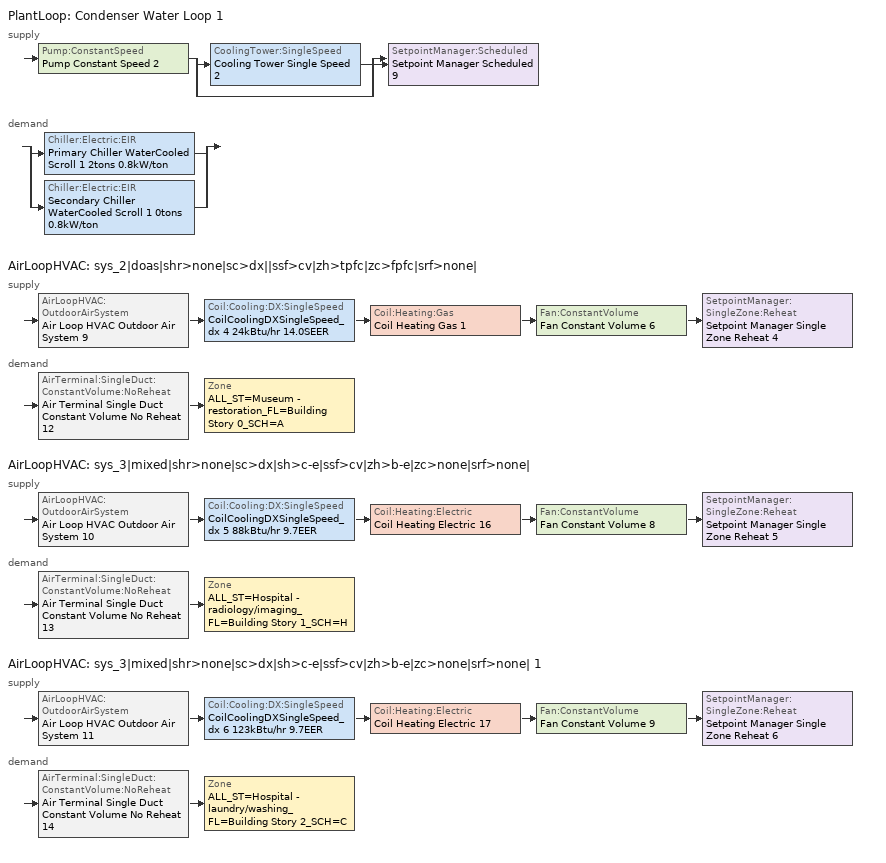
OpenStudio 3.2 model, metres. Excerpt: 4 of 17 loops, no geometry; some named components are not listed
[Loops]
PlantLoop 'Condenser Water Loop 1'
 supply: Pump:ConstantSpeed 'Pump Constant Speed 2' > split
  | CoolingTower:SingleSpeed 'Cooling Tower Single Speed 2'
  | bypass
  join > SetpointManager:Scheduled 'Setpoint Manager Scheduled 9'
 demand: split
  | Chiller:Electric:EIR 'Primary Chiller WaterCooled Scroll 1 2tons 0.8kW/ton'
  | Chiller:Electric:EIR 'Secondary Chiller WaterCooled Scroll 1 0tons 0.8kW/ton'
AirLoopHVAC 'sys_2|doas|shr>none|sc>dx||ssf>cv|zh>tpfc|zc>fpfc|srf>none|'
 supply: AirLoopHVAC:OutdoorAirSystem 'Air Loop HVAC Outdoor Air System 9' > Coil:Cooling:DX:SingleSpeed 'CoilCoolingDXSingleSpeed_dx 4 24kBtu/hr 14.0SEER' > Coil:Heating:Gas 'Coil Heating Gas 1' > Fan:ConstantVolume 'Fan Constant Volume 6' > SetpointManager:SingleZone:Reheat 'Setpoint Manager Single Zone Reheat 4'
 demand: AirTerminal:SingleDuct:ConstantVolume:NoReheat 'Air Terminal Single Duct Constant Volume No Reheat 12' > Zone 'ALL_ST=Museum - restoration_FL=Building Story 0_SCH=A'
AirLoopHVAC 'sys_3|mixed|shr>none|sc>dx|sh>c-e|ssf>cv|zh>b-e|zc>none|srf>none|'
 supply: AirLoopHVAC:OutdoorAirSystem 'Air Loop HVAC Outdoor Air System 10' > Coil:Cooling:DX:SingleSpeed 'CoilCoolingDXSingleSpeed_dx 5 88kBtu/hr 9.7EER' > Coil:Heating:Electric 'Coil Heating Electric 16' > Fan:ConstantVolume 'Fan Constant Volume 8' > SetpointManager:SingleZone:Reheat 'Setpoint Manager Single Zone Reheat 5'
 demand: AirTerminal:SingleDuct:ConstantVolume:NoReheat 'Air Terminal Single Duct Constant Volume No Reheat 13' > Zone 'ALL_ST=Hospital - radiology/imaging_FL=Building Story 1_SCH=H'
AirLoopHVAC 'sys_3|mixed|shr>none|sc>dx|sh>c-e|ssf>cv|zh>b-e|zc>none|srf>none| 1'
 supply: AirLoopHVAC:OutdoorAirSystem 'Air Loop HVAC Outdoor Air System 11' > Coil:Cooling:DX:SingleSpeed 'CoilCoolingDXSingleSpeed_dx 6 123kBtu/hr 9.7EER' > Coil:Heating:Electric 'Coil Heating Electric 17' > Fan:ConstantVolume 'Fan Constant Volume 9' > SetpointManager:SingleZone:Reheat 'Setpoint Manager Single Zone Reheat 6'
 demand: AirTerminal:SingleDuct:ConstantVolume:NoReheat 'Air Terminal Single Duct Constant Volume No Reheat 14' > Zone 'ALL_ST=Hospital - laundry/washing_FL=Building Story 2_SCH=C'
[Sizing:Zone] Zone Cooling Design Supply Air Temperature Input Method=TemperatureDifference; Zone Cooling Design Supply Air Temperature {C}=14; Zone Cooling Design Supply Air Temperature Difference {deltaC}=11; Zone Heating Design Supply Air Temperature Input Method=TemperatureDifference; Zone Heating Design Supply Air Temperature {C}=40; Zone Heating Design Supply Air Temperature Difference {deltaC}=21; Zone Cooling Design Supply Air Humidity Ratio {kg-H2O/kg-air}=0.0085; Zone Heating Design Supply Air Humidity Ratio {kg-H2O/kg-air}=0.008; Zone Heating Sizing Factor=1.3; Zone Cooling Sizing Factor=1.1; Cooling Design Air Flow Method=DesignDay; Heating Design Air Flow Method=DesignDay; Account for Dedicated Outdoor Air System=No; Dedicated Outdoor Air System Control Strategy=NeutralSupplyAir; Dedicated Outdoor Air Low Setpoint Temperature for Design {C}=autosize; Dedicated Outdoor Air High Setpoint Temperature for Design {C}=autosize
ALL_ST=Museum - restoration_FL=Building Story 0_SCH=A; ALL_ST=Hospital - radiology/imaging_FL=Building Story 1_SCH=H; ALL_ST=Hospital - laundry/washing_FL=Building Story 2_SCH=C
[Zone equipment]
ALL_ST=Museum - restoration_FL=Building Story 0_SCH=A: Zone HVAC Four Pipe Fan Coil 1, Air Terminal Single Duct Constant Volume No Reheat 12
ALL_ST=Hospital - radiology/imaging_FL=Building Story 1_SCH=H: Zone HVAC Baseboard Convective Electric 18, Air Terminal Single Duct Constant Volume No Reheat 13
ALL_ST=Hospital - laundry/washing_FL=Building Story 2_SCH=C: Zone HVAC Baseboard Convective Electric 19, Air Terminal Single Duct Constant Volume No Reheat 14
[PlantLoop]
Condenser Water Loop 1: Glycol Concentration=0; Plant Loop Volume {m3}=Autocalculate; Load Distribution Scheme=Optimal
[Sizing:Plant]
Condenser Water Loop 1: Loop Type=Condenser; Design Loop Exit Temperature {C}=29; Loop Design Temperature Difference {deltaC}=6; Sizing Option=NonCoincident; Zone Timesteps in Averaging Window=1; Coincident Sizing Factor Mode=None
[AirLoopHVAC] Design Supply Air Flow Rate {m3/s}=autosize; Design Return Air Flow Fraction of Supply Air Flow=1
Name | Availability Schedule
sys_2|doas|shr>none|sc>dx||ssf>cv|zh>tpfc|zc>fpfc|srf>none| | sys_2|doas|shr>none|sc>dx||ssf>cv|zh>tpfc|zc>fpfc|srf>none| Occ Sch
sys_3|mixed|shr>none|sc>dx|sh>c-e|ssf>cv|zh>b-e|zc>none|srf>none| | sys_3|mixed|shr>none|sc>dx|sh>c-e|ssf>cv|zh>b-e|zc>none|srf>none| Occ Sch
sys_3|mixed|shr>none|sc>dx|sh>c-e|ssf>cv|zh>b-e|zc>none|srf>none| 1 | sys_3|mixed|shr>none|sc>dx|sh>c-e|ssf>cv|zh>b-e|zc>none|srf>none| 1 Occ Sch
[Sizing:System] Type of Load to Size On=Sensible; Design Outdoor Air Flow Rate {m3/s}=Autosize; Central Heating Maximum System Air Flow Ratio=1; Preheat Design Temperature {C}=7; Preheat Design Humidity Ratio {kg-H2O/kg-Air}=0.008; Precool Design Temperature {C}=13; Precool Design Humidity Ratio {kg-H2O/kg-Air}=0.008; Central Cooling Design Supply Air Temperature {C}=13; Sizing Option=NonCoincident; 100% Outdoor Air in Cooling=No; 100% Outdoor Air in Heating=No; Central Cooling Design Supply Air Humidity Ratio {kg-H2O/kg-Air}=0.0085; Central Heating Design Supply Air Humidity Ratio {kg-H2O/kg-Air}=0.008; Cooling Design Air Flow Method=DesignDay; Cooling Design Air Flow Rate {m3/s}=0; Heating Design Air Flow Method=DesignDay; Heating Design Air Flow Rate {m3/s}=0; System Outdoor Air Method=ZoneSum; Zone Maximum Outdoor Air Fraction=1; Cooling Supply Air Flow Rate Per Floor Area {m3/s-m2}=0.00996765; Cooling Fraction of Autosized Cooling Supply Air Flow Rate=1; Cooling Supply Air Flow Rate Per Unit Cooling Capacity {m3/s-W}=3.94755e-05; Heating Supply Air Flow Rate Per Floor Area {m3/s-m2}=0.00996765; Heating Fraction of Autosized Heating Supply Air Flow Rate=1; Heating Fraction of Autosized Cooling Supply Air Flow Rate=1; Heating Supply Air Flow Rate Per Unit Heating Capacity {m3/s-W}=3.15882e-05; Cooling Design Capacity Method=CoolingDesignCapacity; Cooling Design Capacity {W}=autosize; Cooling Design Capacity Per Floor Area {W/m2}=234.7; Fraction of Autosized Cooling Design Capacity=1; Heating Design Capacity Method=HeatingDesignCapacity; Heating Design Capacity {W}=autosize; Heating Design Capacity Per Floor Area {W/m2}=157; Fraction of Autosized Heating Design Capacity=1; Central Cooling Capacity Control Method=OnOff
Name | Central Heating Design Supply Air Temperature {C}
sys_2|doas|shr>none|sc>dx||ssf>cv|zh>tpfc|zc>fpfc|srf>none| | 13.1
sys_3|mixed|shr>none|sc>dx|sh>c-e|ssf>cv|zh>b-e|zc>none|srf>none|; sys_3|mixed|shr>none|sc>dx|sh>c-e|ssf>cv|zh>b-e|zc>none|srf>none| 1 | 43
[Fan:ConstantVolume] Availability Schedule=Always On Discrete; Fan Total Efficiency=0.39975; Pressure Rise {Pa}=640; Maximum Flow Rate {m3/s}=AutoSize; Motor Efficiency=0.615
Fan Constant Volume 6; Fan Constant Volume 8; Fan Constant Volume 9
[Coil:Heating:Electric] Availability Schedule=Always On Discrete
Coil Heating Electric 16; Coil Heating Electric 17
[Coil:Cooling:DX:SingleSpeed] Rated Total Cooling Capacity {W}=autosize; Rated Sensible Heat Ratio=autosize; Rated Air Flow Rate {m3/s}=autosize; Rated Evaporator Fan Power Per Volume Flow Rate {W/(m3/s)}=773.3; Total Cooling Capacity Function of Temperature Curve=DXCOOL-NECB2011-REF-CAPFT; Total Cooling Capacity Function of Flow Fraction Curve=DXCOOL-NECB2011-REF-CAPFFLOW; Energy Input Ratio Function of Temperature Curve=DXCOOL-NECB2011-REF-COOLEIRFT; Energy Input Ratio Function of Flow Fraction Curve=DXCOOL-NECB2011-REF-COOLEIRFFLOW; Part Load Fraction Correlation Curve=DXCOOL-NECB2011-REF-COOLPLFFPLR; Minimum Outdoor Dry-Bulb Temperature for Compressor Operation {C}=-25; Condenser Type=AirCooled; Evaporative Condenser Effectiveness=0; Evaporative Condenser Air Flow Rate {m3/s}=Autosize; Evaporative Condenser Pump Rated Power Consumption {W}=Autosize; Crankcase Heater Capacity {W}=0; Maximum Outdoor Dry-Bulb Temperature for Crankcase Heater Operation {C}=0; Basin Heater Capacity {W/K}=0; Basin Heater Setpoint Temperature {C}=10
Name | Availability Schedule | Rated COP {W/W}
CoilCoolingDXSingleSpeed_dx 4 24kBtu/hr 14.0SEER | tpfc_clg_availability | 4.11713
CoilCoolingDXSingleSpeed_dx 5 88kBtu/hr 9.7EER; CoilCoolingDXSingleSpeed_dx 6 123kBtu/hr 9.7EER | Always On Discrete | 3.36599
[Controller:OutdoorAir] Minimum Outdoor Air Flow Rate {m3/s}=autosize; Maximum Outdoor Air Flow Rate {m3/s}=Autosize; Economizer Control Action Type=ModulateFlow; Lockout Type=NoLockout; Minimum Limit Type=FixedMinimum; High Humidity Control=No; Heat Recovery Bypass Control Type=BypassWhenWithinEconomizerLimits
Name | Economizer Control Type | Economizer Maximum Limit Dry-Bulb Temperature {C} | Economizer Maximum Limit Enthalpy {J/kg} | Economizer Minimum Limit Dry-Bulb Temperature {C} | Minimum Outdoor Air Schedule | Controller Mechanical Ventilation
Controller Outdoor Air 9 | NoEconomizer | 28 | 64000 | -100 | sys_2|doas|shr>none|sc>dx||ssf>cv|zh>tpfc|zc>fpfc|srf>none| Occ Sch | Controller Mechanical Ventilation 9
Controller Outdoor Air 10 | DifferentialEnthalpy |  |  |  | sys_3|mixed|shr>none|sc>dx|sh>c-e|ssf>cv|zh>b-e|zc>none|srf>none| Occ Sch | Controller Mechanical Ventilation 10
Controller Outdoor Air 11 | DifferentialEnthalpy |  |  |  | sys_3|mixed|shr>none|sc>dx|sh>c-e|ssf>cv|zh>b-e|zc>none|srf>none| 1 Occ Sch | Controller Mechanical Ventilation 11
[Controller:MechanicalVentilation] Availability Schedule=Always On Discrete; System Outdoor Air Method=ZoneSum
Controller Mechanical Ventilation 9; Controller Mechanical Ventilation 10; Controller Mechanical Ventilation 11
[AirLoopHVAC:OutdoorAirSystem]
Name | Controller
Air Loop HVAC Outdoor Air System 9 | Controller Outdoor Air 9
Air Loop HVAC Outdoor Air System 10 | Controller Outdoor Air 10
Air Loop HVAC Outdoor Air System 11 | Controller Outdoor Air 11
[SetpointManager:Scheduled]
Setpoint Manager Scheduled 9: Control Variable=Temperature; Schedule=CW Temp 1
[ZoneHVAC:Baseboard:Convective:Electric] Availability Schedule=Always On Discrete; Nominal Capacity {W}=autosize; Efficiency=1
Zone HVAC Baseboard Convective Electric 18; Zone HVAC Baseboard Convective Electric 19
[AirTerminal:SingleDuct:ConstantVolume:NoReheat] Availability Schedule=Always On Discrete; Maximum Air Flow Rate {m3/s}=AutoSize
Air Terminal Single Duct Constant Volume No Reheat 12; Air Terminal Single Duct Constant Volume No Reheat 13; Air Terminal Single Duct Constant Volume No Reheat 14
[SetpointManager:SingleZone:Reheat]
Name | Minimum Supply Air Temperature {C} | Maximum Supply Air Temperature {C} | Control Zone
Setpoint Manager Single Zone Reheat 4 | 13.1 | 13 | ALL_ST=Museum - restoration_FL=Building Story 0_SCH=A
Setpoint Manager Single Zone Reheat 5 | 13 | 43 | ALL_ST=Hospital - radiology/imaging_FL=Building Story 1_SCH=H
Setpoint Manager Single Zone Reheat 6 | 13 | 43 | ALL_ST=Hospital - laundry/washing_FL=Building Story 2_SCH=C
[Pump:ConstantSpeed]
Pump Constant Speed 2: Rated Flow Rate {m3/s}=autosize; Rated Pump Head {Pa}=179352; Rated Power Consumption {W}=autosize; Motor Efficiency=0.855; Fraction of Motor Inefficiencies to Fluid Stream=0; Pump Control Type=Intermittent; Design Power Sizing Method=PowerPerFlowPerPressure; Design Electric Power per Unit Flow Rate {W/(m3/s)}=348701.1; Design Shaft Power per Unit Flow Rate per Unit Head {W-s/m3-Pa}=1.28205
[CoolingTower:SingleSpeed]
Cooling Tower Single Speed 2: Design Water Flow Rate {m3/s}=autosize; Design Air Flow Rate {m3/s}=autosize; Fan Power at Design Air Flow Rate {W}=97.8394; U-Factor Times Area Value at Design Air Flow Rate {W/K}=autosize; Air Flow Rate in Free Convection Regime {m3/s}=autosize; U-Factor Times Area Value at Free Convection Air Flow Rate {W/K}=autosize; Performance Input Method=UFactorTimesAreaAndDesignWaterFlowRate; Free Convection Capacity {W}=0; Basin Heater Capacity {W/K}=0; Evaporation Loss Mode=LossFactor; Evaporation Loss Factor {percent/K}=0.2; Drift Loss Percent {percent}=0.008; Blowdown Calculation Mode=ConcentrationRatio; Blowdown Concentration Ratio=3; Capacity Control=FanCycling; Number of Cells=1; Cell Control=MinimalCell; Cell Minimum  Water Flow Rate Fraction=0.33; Cell Maximum Water Flow Rate Fraction=2.5; Sizing Factor=1; Free Convection Air Flow Rate Sizing Factor=0.1; Free Convection U-Factor Times Area Value Sizing Factor=0.1; Heat Rejection Capacity and Nominal Capacity Sizing Ratio=1.25; Free Convection Nominal Capacity Sizing Factor=0.1; Design Inlet Air Dry-Bulb Temperature {C}=35; Design Inlet Air Wet-Bulb Temperature {C}=24; Design Approach Temperature {deltaC}=5; Design Range Temperature {deltaC}=6
[Coil:Heating:Gas]
Coil Heating Gas 1: Availability Schedule=Always On Discrete; Gas Burner Efficiency=0.924; Nominal Capacity {W}=AutoSize; Parasitic Electric Load {W}=0; Part Load Fraction Correlation Curve=FURNACE-EFFPLR-NECB2011; Parasitic Gas Load {W}=0
[AvailabilityManager:NightCycle] Applicability Schedule=Always On Discrete; Control Type=CycleOnAny; Thermostat Tolerance {deltaC}=1; Cycling Run Time {s}=3600
Availability Manager Night Cycle 1; Availability Manager Night Cycle 2; Availability Manager Night Cycle 3; Availability Manager Night Cycle 4; Availability Manager Night Cycle 5; Availability Manager Night Cycle 6; Availability Manager Night Cycle 7; Availability Manager Night Cycle 8; Availability Manager Night Cycle 9; Availability Manager Night Cycle 10; Availability Manager Night Cycle 11
[EnergyManagementSystem:Sensor]
OAT: Output Variable or Output Meter Index Key=Environment; Output Variable or Output Meter=Site Outdoor Air Drybulb Temperature
[EnergyManagementSystem:Actuator] Actuated Component Type=Schedule:Year; Actuated Component Control Type=Schedule Value
Name | Actuated Component
sys4mixedshrnonescdxshcessfcvzhbezcnonesrfnoneHtgSch0 | NECB-C-Thermostat Setpoint-Heating
sys4mixedshrnonescdxshcessfcvzhbezcnonesrfnoneClgSch0 | NECB-C-Thermostat Setpoint-Cooling
[EnergyManagementSystem:Program]
sys4mixedshrnonescdxshcessfcvzhbezcnonesrfnoneOptimumStartProg0: IF DaylightSavings==0 && DayOfWeek>1 && Hour==5 && OAT<23.9 && OAT>1.7; SET sys4mixedshrnonescdxshcessfcvzhbezcnonesrfnoneClgSch0 = 29.4; SET sys4mixedshrnonescdxshcessfcvzhbezcnonesrfnoneHtgSch0 = 15.6; ELSEIF DaylightSavings==0 && DayOfWeek==1 && Hour==7 && OAT<23.9 && OAT>1.7; SET sys4mixedshrnonescdxshcessfcvzhbezcnonesrfnoneClgSch0 = 29.4; SET sys4mixedshrnonescdxshcessfcvzhbezcnonesrfnoneHtgSch0 = 15.6; ELSEIF DaylightSavings==1 && DayOfWeek>1 && Hour==4 && OAT<23.9 && OAT>1.7; SET sys4mixedshrnonescdxshcessfcvzhbezcnonesrfnoneClgSch0 = 29.4; SET sys4mixedshrnonescdxshcessfcvzhbezcnonesrfnoneHtgSch0 = 15.6; ELSEIF DaylightSavings==1 && DayOfWeek==1 && Hour==6 && OAT<23.9 && OAT>1.7; SET sys4mixedshrnonescdxshcessfcvzhbezcnonesrfnoneClgSch0 = 29.4; SET sys4mixedshrnonescdxshcessfcvzhbezcnonesrfnoneHtgSch0 = 15.6; ELSE; SET sys4mixedshrnonescdxshcessfcvzhbezcnonesrfnoneClgSch0 = NULL; SET sys4mixedshrnonescdxshcessfcvzhbezcnonesrfnoneHtgSch0 = NULL; ENDIF
[EnergyManagementSystem:ProgramCallingManager]
sys4mixedshrnonescdxshcessfcvzhbezcnonesrfnoneOptimumStartCallingManager0: BeginTimestepBeforePredictor; sys4mixedshrnonescdxshcessfcvzhbezcnonesrfnoneOptimumStartProg0
[Schedule:Ruleset]
Name | Default Day Schedule | Summer Design Day Schedule | Winter Design Day Schedule
NECB-C-Thermostat Setpoint-Heating | NECB-C-Thermostat Setpoint-Heating Default
NECB-C-Thermostat Setpoint-Cooling | NECB-C-Thermostat Setpoint-Cooling Default
tpfc_clg_availability | Schedule Day 7
CW Temp 1 | Schedule Day 9
sys_2|doas|shr>none|sc>dx||ssf>cv|zh>tpfc|zc>fpfc|srf>none| Occ Sch | sys_2|doas|shr>none|sc>dx||ssf>cv|zh>tpfc|zc>fpfc|srf>none| Occ Sch Default | sys_2|doas|shr>none|sc>dx||ssf>cv|zh>tpfc|zc>fpfc|srf>none| Occ Sch Summer Design Day | sys_2|doas|shr>none|sc>dx||ssf>cv|zh>tpfc|zc>fpfc|srf>none| Occ Sch Winter Design Day
sys_3|mixed|shr>none|sc>dx|sh>c-e|ssf>cv|zh>b-e|zc>none|srf>none| Occ Sch | sys_3|mixed|shr>none|sc>dx|sh>c-e|ssf>cv|zh>b-e|zc>none|srf>none| Occ Sch Default | sys_3|mixed|shr>none|sc>dx|sh>c-e|ssf>cv|zh>b-e|zc>none|srf>none| Occ Sch Summer Design Day | sys_3|mixed|shr>none|sc>dx|sh>c-e|ssf>cv|zh>b-e|zc>none|srf>none| Occ Sch Winter Design Day
sys_3|mixed|shr>none|sc>dx|sh>c-e|ssf>cv|zh>b-e|zc>none|srf>none| 1 Occ Sch | sys_3|mixed|shr>none|sc>dx|sh>c-e|ssf>cv|zh>b-e|zc>none|srf>none| 1 Occ Sch Default | sys_3|mixed|shr>none|sc>dx|sh>c-e|ssf>cv|zh>b-e|zc>none|srf>none| 1 Occ Sch Summer Design Day | sys_3|mixed|shr>none|sc>dx|sh>c-e|ssf>cv|zh>b-e|zc>none|srf>none| 1 Occ Sch Winter Design Day
[Schedule:Day]
NECB-C-Thermostat Setpoint-Heating Default; NECB-C-Thermostat Setpoint-Heating Default|Wkdy Day; NECB-C-Thermostat Setpoint-Heating Sat Day: 7, 0, 18, 8, 0, 20, 21, 0, 22, 24, 0, 18
NECB-C-Thermostat Setpoint-Heating Sun|Hol Day: 9, 0, 18, 10, 0, 20, 19, 0, 22, 24, 0, 18
NECB-C-Thermostat Setpoint-Cooling Default; NECB-C-Thermostat Setpoint-Cooling Default|Wkdy Day; NECB-C-Thermostat Setpoint-Cooling Sat Day: 7, 0, 35, 21, 0, 24, 24, 0, 35
NECB-C-Thermostat Setpoint-Cooling Sun|Hol Day: 9, 0, 35, 19, 0, 24, 24, 0, 35
Schedule Day 7; tpfc_clg_availability_sch_rule_day; tpfc_clg_availability_sch_rule_day 2; sys_2|doas|shr>none|sc>dx||ssf>cv|zh>tpfc|zc>fpfc|srf>none| Occ Sch Sunday: 24, 0, 0
tpfc_clg_availability_sch_rule_day 1; sys_2|doas|shr>none|sc>dx||ssf>cv|zh>tpfc|zc>fpfc|srf>none| Occ Sch Winter Design Day; sys_2|doas|shr>none|sc>dx||ssf>cv|zh>tpfc|zc>fpfc|srf>none| Occ Sch Summer Design Day; sys_3|mixed|shr>none|sc>dx|sh>c-e|ssf>cv|zh>b-e|zc>none|srf>none| Occ Sch Default; sys_3|mixed|shr>none|sc>dx|sh>c-e|ssf>cv|zh>b-e|zc>none|srf>none| Occ Sch Winter Design Day; sys_3|mixed|shr>none|sc>dx|sh>c-e|ssf>cv|zh>b-e|zc>none|srf>none| Occ Sch Summer Design Day; sys_3|mixed|shr>none|sc>dx|sh>c-e|ssf>cv|zh>b-e|zc>none|srf>none| 1 Occ Sch Winter Design Day; sys_3|mixed|shr>none|sc>dx|sh>c-e|ssf>cv|zh>b-e|zc>none|srf>none| 1 Occ Sch Summer Design Day: 24, 0, 1
Schedule Day 9; wkdCW Temp 3; satCW Temp 3; sunCW Temp 3: 1, 0, 29, 2, 0, 29, 3, 0, 29, 4, 0, 29, 5, 0, 29, 6, 0, 29, 7, 0, 29, 8, 0, 29, 9, 0, 29, 10, 0, 29, 11, 0, 29, 12, 0, 29, 13, 0, 29, 14, 0, 29, 15, 0, 29, 16, 0, 29, 17, 0, 29, 18, 0, 29, 19, 0, 29, 20, 0, 29, 21, 0, 29, 22, 0, 29, 23, 0, 29, 24, 0, 29
sys_2|doas|shr>none|sc>dx||ssf>cv|zh>tpfc|zc>fpfc|srf>none| Occ Sch Default: 8, 0, 0, 19, 0, 1, 24, 0, 0
sys_3|mixed|shr>none|sc>dx|sh>c-e|ssf>cv|zh>b-e|zc>none|srf>none| 1 Occ Sch Default: 9, 0, 0, 21, 0, 1, 24, 0, 0
sys_3|mixed|shr>none|sc>dx|sh>c-e|ssf>cv|zh>b-e|zc>none|srf>none| 1 Occ Sch Sunday: 11, 0, 0, 19, 0, 1, 24, 0, 0
[Schedule:Rule] Date Specification Type=DateRange; Start Day=1
Name | Schedule Ruleset | Rule Order | Day Schedule | Apply Monday | Apply Tuesday | Apply Wednesday | Apply Thursday | Apply Friday | Start Month | End Month | End Day | Apply Saturday | Apply Sunday
Schedule Rule 11 | NECB-C-Thermostat Setpoint-Heating | 2 | NECB-C-Thermostat Setpoint-Heating Default|Wkdy Day | Yes | Yes | Yes | Yes | Yes | 1 | 12 | 31
Schedule Rule 12 | NECB-C-Thermostat Setpoint-Heating | 1 | NECB-C-Thermostat Setpoint-Heating Sat Day |  |  |  |  |  | 1 | 12 | 31 | Yes
Schedule Rule 13 | NECB-C-Thermostat Setpoint-Heating | 0 | NECB-C-Thermostat Setpoint-Heating Sun|Hol Day |  |  |  |  |  | 1 | 12 | 31 |  | Yes
Schedule Rule 14 | NECB-C-Thermostat Setpoint-Cooling | 2 | NECB-C-Thermostat Setpoint-Cooling Default|Wkdy Day | Yes | Yes | Yes | Yes | Yes | 1 | 12 | 31
Schedule Rule 15 | NECB-C-Thermostat Setpoint-Cooling | 1 | NECB-C-Thermostat Setpoint-Cooling Sat Day |  |  |  |  |  | 1 | 12 | 31 | Yes
Schedule Rule 16 | NECB-C-Thermostat Setpoint-Cooling | 0 | NECB-C-Thermostat Setpoint-Cooling Sun|Hol Day |  |  |  |  |  | 1 | 12 | 31 |  | Yes
tpfc_clg_availability_sch_rule | tpfc_clg_availability | 2 | tpfc_clg_availability_sch_rule_day | Yes | Yes | Yes | Yes | Yes | 1 | 6 | 30 | Yes | Yes
tpfc_clg_availability_sch_rule 1 | tpfc_clg_availability | 1 | tpfc_clg_availability_sch_rule_day 1 | Yes | Yes | Yes | Yes | Yes | 7 | 10 | 31 | Yes | Yes
tpfc_clg_availability_sch_rule 2 | tpfc_clg_availability | 0 | tpfc_clg_availability_sch_rule_day 2 | Yes | Yes | Yes | Yes | Yes | 11 | 12 | 31 | Yes | Yes
wkdCW Temp rule 1 | CW Temp 1 | 2 | wkdCW Temp 3 | Yes | Yes | Yes | Yes | Yes | 1 | 12 | 31 | No | No
satCW Temprule 1 | CW Temp 1 | 1 | satCW Temp 3 | No | No | No | No | No | 1 | 12 | 31 | Yes | No
sunCW Temprule 1 | CW Temp 1 | 0 | sunCW Temp 3 | No | No | No | No | No | 1 | 12 | 31 | No | Yes
sys_2|doas|shr>none|sc>dx||ssf>cv|zh>tpfc|zc>fpfc|srf>none| Occ Sch Sunday Rule | sys_2|doas|shr>none|sc>dx||ssf>cv|zh>tpfc|zc>fpfc|srf>none| Occ Sch | 0 | sys_2|doas|shr>none|sc>dx||ssf>cv|zh>tpfc|zc>fpfc|srf>none| Occ Sch Sunday |  |  |  |  |  | 1 | 12 | 31 | Yes | Yes
sys_3|mixed|shr>none|sc>dx|sh>c-e|ssf>cv|zh>b-e|zc>none|srf>none| 1 Occ Sch Sunday Rule | sys_3|mixed|shr>none|sc>dx|sh>c-e|ssf>cv|zh>b-e|zc>none|srf>none| 1 Occ Sch | 0 | sys_3|mixed|shr>none|sc>dx|sh>c-e|ssf>cv|zh>b-e|zc>none|srf>none| 1 Occ Sch Sunday |  |  |  |  |  | 1 | 12 | 31 |  | Yes
[Schedule:Constant]
Always On Discrete: Value=1
[Curve:Biquadratic] Minimum Value of x=13; Maximum Value of x=24; Minimum Value of y=24; Maximum Value of y=46
Name | Coefficient1 Constant | Coefficient2 x | Coefficient3 x**2 | Coefficient4 y | Coefficient5 y**2 | Coefficient6 x*y
DXCOOL-NECB2011-REF-CAPFT | 0.867905 | 0.0142459 | 0.00055436 | -0.0075575 | 3.3e-05 | -0.0001918
DXCOOL-NECB2011-REF-COOLEIRFT | 0.114171 | 0.0281822 | -0.0004199 | 0.0214108 | 0.000161028 | -0.000679104
[Curve:Quadratic] Minimum Value of x=0.5; Maximum Value of x=1.5
Name | Coefficient1 Constant | Coefficient2 x | Coefficient3 x**2
DXCOOL-NECB2011-REF-CAPFFLOW | 0.8 | 0.2 | 0
DXCOOL-NECB2011-REF-COOLEIRFFLOW | 1.1552 | -0.1808 | 0.0256
[Curve:Cubic] Maximum Value of x=1
Name | Coefficient1 Constant | Coefficient2 x | Coefficient3 x**2 | Coefficient4 x**3 | Minimum Value of x
DXCOOL-NECB2011-REF-COOLPLFFPLR | 0.0277 | 4.9151 | -8.184 | 4.2702 | 0.7
FURNACE-EFFPLR-NECB2011 | 0.722 | 0.8211 | -1.0396 | 0.5 | 0
